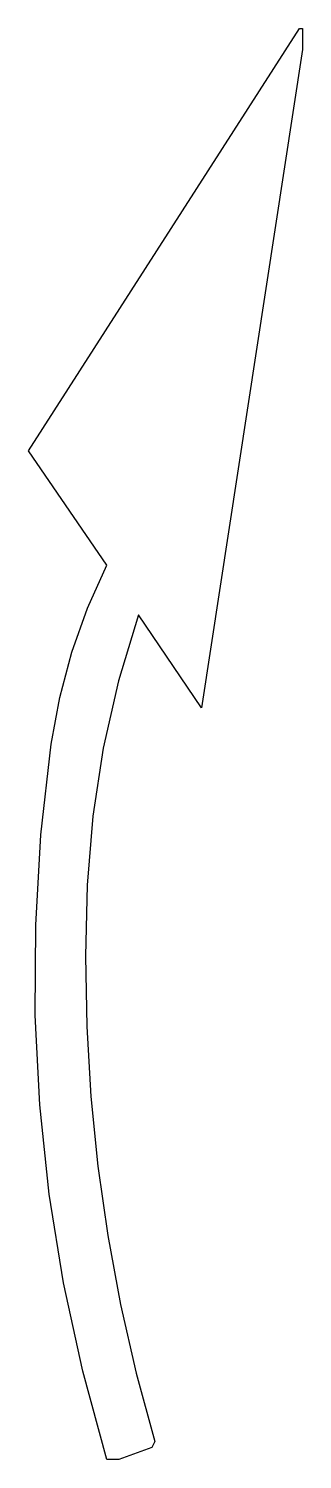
# Model space of a CAD drawing. Extents: x 6 to 30, y 0 to 126.
import ezdxf

# ---------------------------------------------------------------- set-up
doc = ezdxf.new("R2010")
doc.units = 0

msp = doc.modelspace()

# ---------------------------------------------------------------- linework, layer by layer
at = {"layer": 'Layer 1', "color": 7}
msp.add_lwpolyline([(29.765588, 126.074291), (30.030171, 126.074291), (30.030171, 124.22221), (21.16664, 66.278533), (15.610397, 74.480606), (13.855805, 68.650867), (12.521288, 62.738876), (11.606847, 56.744632), (11.112486, 50.668136), (10.959119, 44.437282), (11.062182, 38.238527), (11.421676, 32.071876), (12.0376, 25.937332), (12.909955, 19.834897), (14.038741, 13.764575), (15.423957, 7.726369), (17.065604, 1.720281), (16.80102, 1.191115), (13.890608, 0.132783), (12.832276, 0.132783), (10.710316, 7.884028), (9.019819, 15.669581), (7.760782, 23.489445), (6.933206, 31.343623), (6.537089, 39.232118), (6.572431, 47.154933), (7.039232, 55.112072), (7.93749, 63.103537), (8.691533, 67.197203), (9.758674, 71.185523), (11.13892, 75.068522), (12.832276, 78.846226), (5.953118, 88.90038), (29.765588, 126.074291), (29.765588, 126.074291)], close=True, dxfattribs=at)

doc.saveas('drawing.dxf')
